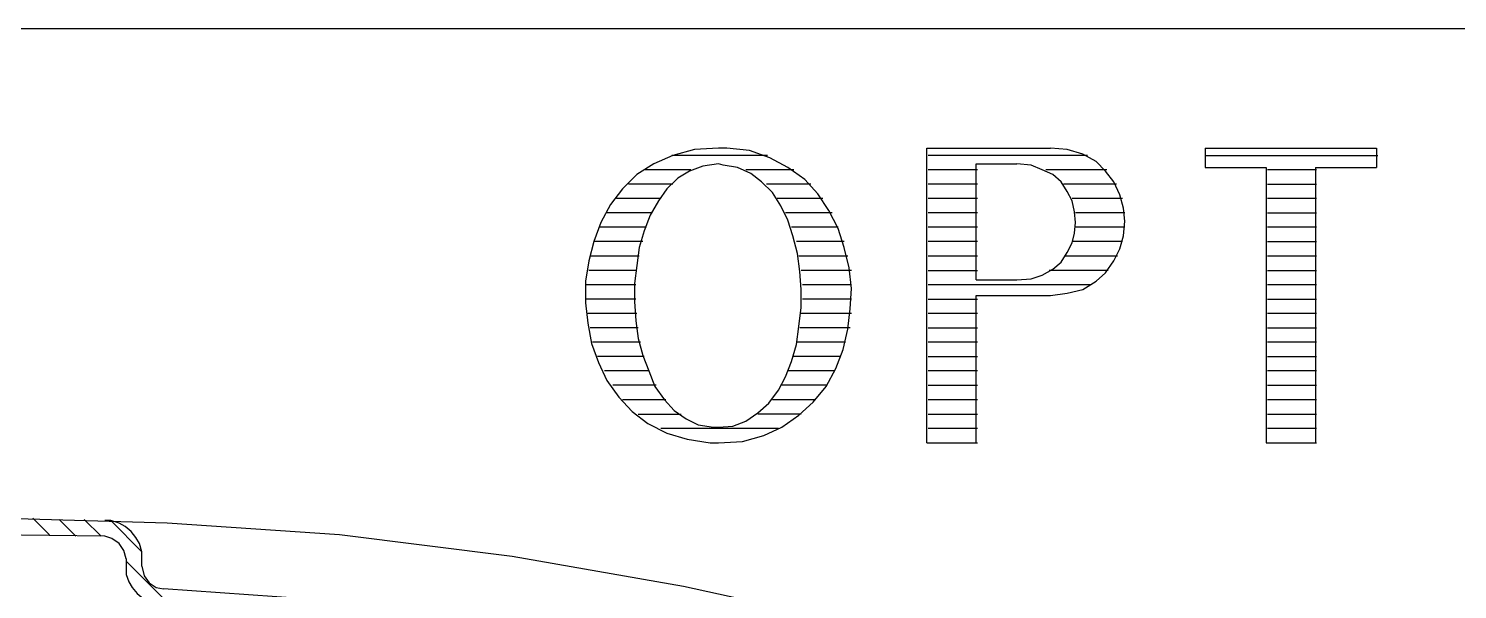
# Model space of a CAD drawing. Header units: inches. Extents: x -1698 to -1559, y -917 to -744.
# Drawn here: x -1645.69 to -1629.55, y -750.24 to -743.9 of the extents above; entities that cross this region are included whole.
import ezdxf

# ---------------------------------------------------------------- set-up
doc = ezdxf.new("R2010")
doc.units = ezdxf.units.IN
doc.layers.add('DH152', color=7, linetype='CONTINUOUS')

msp = doc.modelspace()

# ---------------------------------------------------------------- linework, layer by layer
at = {"layer": 'DH152', "color": 7}
for points in [[(-1692.20639, -743.89502), (-1559.18107, -743.89502)], [(-1635.5437, -745.24897), (-1634.14913, -745.24897)], [(-1635.5437, -748.57968), (-1635.5437, -745.24897)], [(-1634.14913, -746.91432), (-1633.95958, -746.88724), (-1633.78357, -746.84662), (-1633.63463, -746.75185), (-1633.52632, -746.65707), (-1633.43154, -746.52168), (-1633.36384, -746.38628), (-1633.32322, -746.23735), (-1633.30968, -746.07487), (-1633.32322, -745.92594), (-1633.36384, -745.77701), (-1633.43154, -745.62807), (-1633.52632, -745.50622), (-1633.63463, -745.3979), (-1633.78357, -745.31666), (-1633.95958, -745.26251), (-1634.14913, -745.24897)], [(-1632.40254, -745.24897), (-1632.40254, -745.4656)], [(-1632.40254, -745.24897), (-1630.4664, -745.24897), (-1630.4664, -745.4656)], [(-1637.34445, -745.3302), (-1638.42761, -745.3302)], [(-1633.72941, -745.3302), (-1635.53016, -745.3302)], [(-1634.98858, -745.42498), (-1634.52824, -745.42498)], [(-1634.98858, -746.73831), (-1634.98858, -745.42498)], [(-1634.52824, -746.73831), (-1634.36576, -746.72477), (-1634.24391, -746.68415), (-1634.12205, -746.61645), (-1634.02728, -746.53522), (-1633.95958, -746.4269), (-1633.90542, -746.31858), (-1633.87834, -746.21027), (-1633.8648, -746.08841), (-1633.87834, -745.96656), (-1633.90542, -745.8447), (-1633.95958, -745.73639), (-1634.02728, -745.62807), (-1634.12205, -745.54683), (-1634.24391, -745.49268), (-1634.36576, -745.43852), (-1634.52824, -745.42498)], [(-1632.40254, -745.3302), (-1630.45286, -745.3302)], [(-1638.21097, -745.49268), (-1638.72547, -745.49268)], [(-1637.04658, -745.49268), (-1637.58816, -745.49268)], [(-1634.97504, -745.49268), (-1635.53016, -745.49268)], [(-1633.51278, -745.49268), (-1634.20329, -745.49268)], [(-1632.40254, -745.4656), (-1631.71203, -745.4656)], [(-1631.71203, -745.4656), (-1631.71203, -748.57968)], [(-1631.14337, -745.49268), (-1631.69849, -745.49268)], [(-1631.15691, -745.4656), (-1631.15691, -748.57968)], [(-1631.15691, -745.4656), (-1630.4664, -745.4656)], [(-1638.41407, -745.65515), (-1638.91503, -745.65515)], [(-1636.85703, -745.65515), (-1637.35799, -745.65515)], [(-1634.97504, -745.65515), (-1635.53016, -745.65515)], [(-1633.40446, -745.65515), (-1634.0002, -745.65515)], [(-1631.69849, -745.65515), (-1631.14337, -745.65515)], [(-1638.563, -745.81762), (-1639.05042, -745.81762)], [(-1636.72163, -745.81762), (-1637.23613, -745.81762)], [(-1634.97504, -745.81762), (-1635.53016, -745.81762)], [(-1633.33676, -745.81762), (-1633.90542, -745.81762)], [(-1631.14337, -745.81762), (-1631.69849, -745.81762)], [(-1638.64424, -745.9801), (-1639.15874, -745.9801)], [(-1636.61332, -745.9801), (-1637.14136, -745.9801)], [(-1634.97504, -745.9801), (-1635.53016, -745.9801)], [(-1633.30968, -745.9801), (-1633.8648, -745.9801)], [(-1631.69849, -745.9801), (-1631.14337, -745.9801)], [(-1638.71193, -746.14257), (-1639.23997, -746.14257)], [(-1636.54562, -746.14257), (-1637.07366, -746.14257)], [(-1634.97504, -746.14257), (-1635.53016, -746.14257)], [(-1633.30968, -746.14257), (-1633.8648, -746.14257)], [(-1631.14337, -746.14257), (-1631.69849, -746.14257)], [(-1638.75255, -746.30505), (-1639.30767, -746.30505)], [(-1636.47792, -746.30505), (-1637.0195, -746.30505)], [(-1634.97504, -746.30505), (-1635.53016, -746.30505)], [(-1633.33676, -746.30505), (-1633.89188, -746.30505)], [(-1631.69849, -746.30505), (-1631.14337, -746.30505)], [(-1638.79317, -746.46752), (-1639.34829, -746.46752)], [(-1636.4373, -746.46752), (-1636.99242, -746.46752)], [(-1634.97504, -746.46752), (-1635.53016, -746.46752)], [(-1633.39092, -746.46752), (-1633.98666, -746.46752)], [(-1631.14337, -746.46752), (-1631.69849, -746.46752)], [(-1638.82025, -746.62999), (-1639.36183, -746.62999)], [(-1636.39668, -746.62999), (-1636.96534, -746.62999)], [(-1635.53016, -746.62999), (-1634.97504, -746.62999)], [(-1634.98858, -746.73831), (-1634.52824, -746.73831)], [(-1633.49924, -746.62999), (-1634.16267, -746.62999)], [(-1631.69849, -746.62999), (-1631.14337, -746.62999)], [(-1638.83379, -746.79247), (-1639.38891, -746.79247)], [(-1636.39668, -746.79247), (-1636.9518, -746.79247)], [(-1633.70233, -746.79247), (-1635.53016, -746.79247)], [(-1634.98858, -746.91432), (-1634.14913, -746.91432)], [(-1634.98858, -748.57968), (-1634.98858, -746.91432)], [(-1631.14337, -746.79247), (-1631.69849, -746.79247)], [(-1638.83379, -746.95494), (-1639.38891, -746.95494)], [(-1636.39668, -746.95494), (-1636.9518, -746.95494)], [(-1635.53016, -746.95494), (-1634.97504, -746.95494)], [(-1631.69849, -746.95494), (-1631.14337, -746.95494)], [(-1638.82025, -747.11741), (-1639.37537, -747.11741)], [(-1636.39668, -747.11741), (-1636.96534, -747.11741)], [(-1634.97504, -747.11741), (-1635.53016, -747.11741)], [(-1631.14337, -747.11741), (-1631.69849, -747.11741)], [(-1638.80671, -747.27989), (-1639.34829, -747.27989)], [(-1636.41022, -747.27989), (-1636.97888, -747.27989)], [(-1635.53016, -747.27989), (-1634.97504, -747.27989)], [(-1631.69849, -747.27989), (-1631.14337, -747.27989)], [(-1638.77963, -747.44236), (-1639.32121, -747.44236)], [(-1636.46438, -747.44236), (-1637.00596, -747.44236)], [(-1634.97504, -747.44236), (-1635.53016, -747.44236)], [(-1631.14337, -747.44236), (-1631.69849, -747.44236)], [(-1638.73901, -747.60483), (-1639.26705, -747.60483)], [(-1636.51854, -747.60483), (-1637.06012, -747.60483)], [(-1635.53016, -747.60483), (-1634.97504, -747.60483)], [(-1631.69849, -747.60483), (-1631.14337, -747.60483)], [(-1638.68486, -747.76731), (-1639.18582, -747.76731)], [(-1636.58624, -747.76731), (-1637.11428, -747.76731)], [(-1634.97504, -747.76731), (-1635.53016, -747.76731)], [(-1631.14337, -747.76731), (-1631.69849, -747.76731)], [(-1638.60362, -747.92978), (-1639.09104, -747.92978)], [(-1636.68101, -747.92978), (-1637.19551, -747.92978)], [(-1635.53016, -747.92978), (-1634.97504, -747.92978)], [(-1631.69849, -747.92978), (-1631.14337, -747.92978)], [(-1638.4953, -748.09226), (-1638.98272, -748.09226)], [(-1636.80287, -748.09226), (-1637.29029, -748.09226)], [(-1634.97504, -748.09226), (-1635.53016, -748.09226)], [(-1631.14337, -748.09226), (-1631.69849, -748.09226)], [(-1638.80671, -748.25473), (-1638.31929, -748.25473)], [(-1636.96534, -748.25473), (-1637.45276, -748.25473)], [(-1635.53016, -748.25473), (-1634.97504, -748.25473)], [(-1631.69849, -748.25473), (-1631.14337, -748.25473)], [(-1637.22259, -748.4172), (-1638.54946, -748.4172)], [(-1634.97504, -748.4172), (-1635.53016, -748.4172)], [(-1631.14337, -748.4172), (-1631.69849, -748.4172)], [(-1635.5437, -748.57968), (-1634.98858, -748.57968)], [(-1635.53016, -748.57968), (-1634.97504, -748.57968)], [(-1631.71203, -748.57968), (-1631.15691, -748.57968)], [(-1631.69849, -748.57968), (-1631.14337, -748.57968)], [(-1636.4373, -750.6106), (-1638.29221, -750.20441), (-1640.22835, -749.86593), (-1642.17804, -749.62222), (-1644.12772, -749.48682), (-1646.09095, -749.43266), (-1648.05417, -749.48682), (-1650.01739, -749.62222), (-1651.96708, -749.86593), (-1653.88968, -750.20441), (-1655.81229, -750.63768), (-1657.70781, -751.15218), (-1658.16816, -751.30111)], [(-1645.45459, -749.62222), (-1645.64414, -749.43266)], [(-1645.15672, -749.63576), (-1645.34628, -749.4462)], [(-1644.87239, -749.63576), (-1645.06195, -749.4462)], [(-1644.41205, -749.89301), (-1644.41205, -749.81177), (-1644.43913, -749.71699), (-1644.47975, -749.64929), (-1644.53391, -749.5816), (-1644.6016, -749.52744), (-1644.6693, -749.48682), (-1644.76408, -749.45974), (-1644.83178, -749.45974)], [(-1644.41205, -749.81177), (-1644.76408, -749.45974)], [(-1644.83178, -749.63576), (-1646.09095, -749.62222), (-1647.35012, -749.63576)], [(-1644.58807, -749.89301), (-1644.61514, -749.79823), (-1644.6693, -749.71699), (-1644.75054, -749.66283), (-1644.83178, -749.63576)], [(-1644.58807, -749.89301), (-1644.58807, -749.97424)], [(-1644.0871, -750.42104), (-1644.58807, -749.92008)], [(-1644.58807, -749.97424), (-1644.58807, -750.06902), (-1644.56099, -750.15026), (-1644.52037, -750.21795), (-1644.46621, -750.28565), (-1644.39851, -750.33981), (-1644.31728, -750.38043), (-1644.23604, -750.40751), (-1644.18188, -750.42104)], [(-1644.41205, -749.97424), (-1644.41205, -749.89301)], [(-1644.41205, -749.97424), (-1644.38497, -750.08256), (-1644.33082, -750.16379), (-1644.24958, -750.21795), (-1644.16834, -750.23149)], [(-1638.90149, -750.85431), (-1640.33667, -750.6106), (-1642.24574, -750.36689), (-1644.16834, -750.23149), (-1644.16834, -750.23149)]]:
    msp.add_lwpolyline(points, dxfattribs=at)
for points in [[(-1637.89957, -748.57968), (-1637.62878, -748.56614), (-1637.38507, -748.49844), (-1637.18197, -748.40366), (-1636.99242, -748.26827), (-1636.82995, -748.11933), (-1636.68101, -747.94332), (-1636.5727, -747.74023), (-1636.49146, -747.5236), (-1636.4373, -747.29343), (-1636.41022, -747.06326), (-1636.39668, -746.83308), (-1636.42376, -746.60291), (-1636.47792, -746.37274), (-1636.54562, -746.15611), (-1636.65393, -745.95302), (-1636.77579, -745.76347), (-1636.92472, -745.60099), (-1637.11428, -745.4656), (-1637.31737, -745.35728), (-1637.54754, -745.27605), (-1637.80479, -745.24897), (-1637.89957, -745.24897), (-1638.17036, -745.26251), (-1638.41407, -745.3302), (-1638.6307, -745.42498), (-1638.82025, -745.54683), (-1638.98272, -745.70931), (-1639.11812, -745.88532), (-1639.22643, -746.08841), (-1639.30767, -746.30505), (-1639.36183, -746.52168), (-1639.40245, -746.75185), (-1639.40245, -746.99556), (-1639.37537, -747.22573), (-1639.33475, -747.4559), (-1639.25351, -747.67253), (-1639.15874, -747.87562), (-1639.02334, -748.06518), (-1638.87441, -748.22765), (-1638.69839, -748.36305), (-1638.48176, -748.47136), (-1638.25159, -748.53906), (-1637.99434, -748.57968)], [(-1637.89957, -745.42498), (-1638.07558, -745.45206), (-1638.22451, -745.50622), (-1638.35991, -745.58745), (-1638.48176, -745.70931), (-1638.57654, -745.8447), (-1638.67132, -746.00718), (-1638.73901, -746.18319), (-1638.79317, -746.37274), (-1638.82025, -746.57583), (-1638.84733, -746.77893), (-1638.84733, -746.98202), (-1638.83379, -747.19865), (-1638.80671, -747.40174), (-1638.75255, -747.5913), (-1638.68486, -747.76731), (-1638.61716, -747.94332), (-1638.50884, -748.09226), (-1638.40053, -748.21411), (-1638.26513, -748.30889), (-1638.12974, -748.37658), (-1637.95372, -748.40366), (-1637.89957, -748.40366), (-1637.73709, -748.39012), (-1637.58816, -748.33597), (-1637.45276, -748.24119), (-1637.33091, -748.13287), (-1637.22259, -747.98394), (-1637.14136, -747.83501), (-1637.07366, -747.65899), (-1637.0195, -747.46944), (-1636.99242, -747.26635), (-1636.96534, -747.04972), (-1636.96534, -746.84662), (-1636.97888, -746.64353), (-1637.00596, -746.44044), (-1637.06012, -746.23735), (-1637.11428, -746.06133), (-1637.19551, -745.89886), (-1637.29029, -745.74993), (-1637.41214, -745.62807), (-1637.534, -745.5333), (-1637.68293, -745.4656), (-1637.84541, -745.43852)], [(-1637.89957, -748.57968), (-1637.89957, -748.57968)]]:
    msp.add_lwpolyline(points, close=True, dxfattribs=at)

doc.saveas('drawing.dxf')
